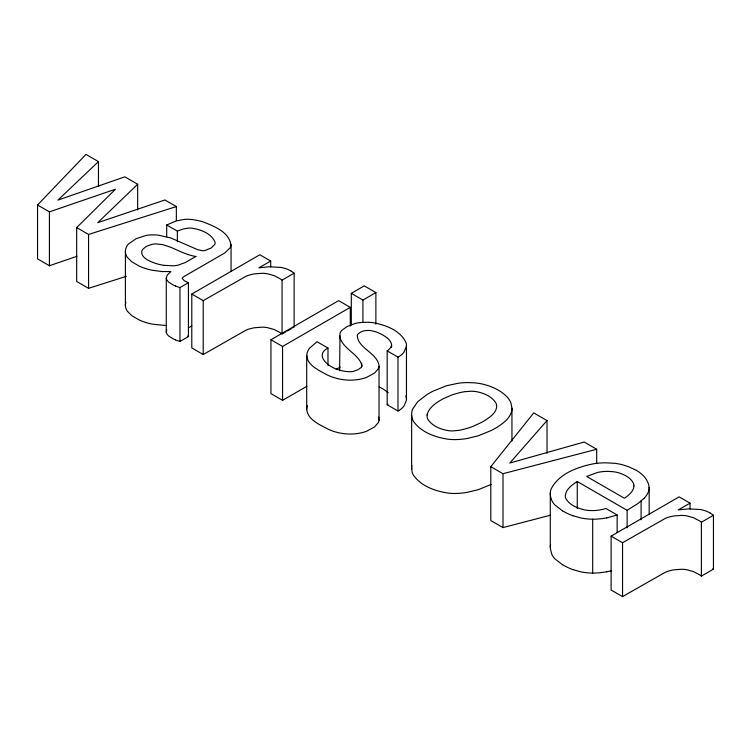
<?xml version="1.0" encoding="UTF-8"?>
<svg xmlns="http://www.w3.org/2000/svg" width="751" height="751" viewBox="0 0 751 751"><rect width="100%" height="100%" fill="white"/><g stroke="black" fill="none" stroke-linecap="round" stroke-linejoin="round"><path stroke-width="1.13" d="M636.332 470.379L628.859 466.803L622.861 464.86A39.296 22.69 0 0 0 614.337 463.264L605.222 462.804A47.595 27.477 0 0 0 593.468 463.789C577.425 467.056 558.716 473.646 551.009 489.248A40.047 23.121 0 0 0 550.286 493.135L550.286 548.305L551.825 554.407A38.883 22.455 0 0 0 554.895 558.847L562.583 564.78M550.286 493.135L550.596 496.937L551.825 500.523A38.883 22.455 0 0 0 554.895 504.972L562.583 510.905M636.369 470.361A44.046 25.431 0 0 1 646.508 479.72L648.582 484.057L649.164 488.206A31.805 18.362 0 0 1 648.526 491.501A40.789 23.544 0 0 1 644.255 498.148M327.98 365.596L327.98 348.032L316.997 341.686L309.562 348.182A35.044 20.23 0 0 0 306.99 353.552C305.479 364.657 318.706 370.074 326.582 374.608C336.824 379.659 348.652 381.414 359.879 379.246A28.397 16.4 0 0 0 366.676 377.34L374.608 372.994L378.373 368.647A19.244 11.115 0 0 0 379.058 365.606C376.974 352.548 357.664 348.436 357.288 335.312A10.223 5.905 0 0 1 358.349 333.744L359.663 332.693A13.049 7.529 0 0 1 361.231 331.829L362.902 331.182A10.401 6.008 0 0 1 365.953 330.543L368.647 330.44A13.762 7.951 0 0 1 370.797 330.59L376.044 331.82L381.555 334.298A52.626 30.378 0 0 1 384.634 336.148C388.596 338.532 392.66 342.484 391.506 347.582M306.699 355.439L306.699 409.314C307.788 420.062 320.029 424.775 328.328 429.281C338.138 433.768 349.29 435.139 359.879 433.12A28.397 16.4 0 0 0 366.676 431.224L374.608 426.868L378.373 422.531A19.244 11.115 0 0 0 379.058 419.49L378.617 417.124M339.621 370.741L340.006 333.294A18.935 10.936 0 0 1 341.714 330.44L346.99 326.601L354.847 323.568A26.276 15.17 0 0 1 360.593 322.508L368.356 322.263A31.157 17.986 0 0 1 373.163 322.695C385.779 325.033 400.781 330.496 406.197 343.076A28.294 16.334 0 0 1 406.394 346.483L403.897 352.275A26.614 15.367 0 0 1 398.809 356.65L397.983 357.129L397.983 411.004L387.187 404.77L387.187 350.886A19.019 10.983 0 0 0 391.506 345.244M166.694 236.696L166.694 224.981L176.354 220.907L184.37 219.395A21.704 12.532 0 0 1 190.763 219.414L192.359 219.592A43.962 25.384 0 0 1 203.07 221.892C213.988 226.089 229.543 232.125 230.97 245.361A20.024 11.565 0 0 1 230.144 247.746L224.774 252.965L184.417 276.293A7.435 4.29 0 0 0 182.193 278.349L184.295 280.771A18.935 10.927 0 0 0 184.69 280.987L188.417 282.714L188.417 336.589L179.968 341.461L177.658 340.701A34.555 19.948 0 0 1 175.377 339.856M306.699 409.314L306.99 407.427A35.044 20.23 0 0 1 307.563 405.596M125.83 302.315L125.483 303.93A29.984 17.311 0 0 0 125.473 306.436L125.614 307.272A27.871 16.09 0 0 0 127.388 311.28L131.894 315.749L139.188 319.954A42.985 24.811 0 0 0 152.904 324.244L166.741 325.596M166.816 329.67L166.262 331.67A11.744 6.778 0 0 0 166.656 333.566L168.459 335.838L172.646 338.523A29.327 16.935 0 0 0 175.368 339.856M550.408 515.214L502.992 527.596L490.797 520.556L490.797 466.671L533.736 412.909L547.019 420.569L547.019 453.369M547.019 420.569L509.788 463.048L584.175 442.029L596.688 449.258L596.688 463.311M76.959 256.288L49.425 265.732L37.55 258.87L37.55 204.995L85.952 154.387L98.465 161.606L98.465 186.201M644.274 498.157L638.143 503.395L627.123 510.323L627.123 527.887M126.346 276.33L88.562 288.318L76.677 281.465L76.677 227.591L115.494 189.186L49.425 211.857L37.55 204.995M98.465 161.606L57.94 200.113L124.835 176.832L137.668 184.239L97.705 222.709L164.92 199.973L176.354 206.572L176.354 220.625M327.98 348.032C313.88 355.458 328.825 367.22 338.203 369.633A28.613 16.522 0 0 0 345.479 371.454M627.123 510.323L577.256 481.532C572.149 484.827 566.123 488.976 565.287 495.491A19.855 11.462 0 0 0 565.86 498.533C569.23 504.756 576.468 507.714 582.973 509.535A23.976 13.847 0 0 0 589.507 510.511L593.647 510.577A28.454 16.428 0 0 0 605.897 508.483L617.144 514.979L617.144 532.543M397.983 411.004L398.809 410.525M195.917 256.448L185.375 262.493L178.287 265.084A20.371 11.763 0 0 1 173.697 265.798L163.756 265.347M175.377 285.971A34.555 19.948 0 0 0 177.668 286.816L179.968 287.586L188.417 282.714M281.85 333.848L281.24 333.369A21.056 12.157 0 0 0 280.433 332.787L274.209 329.52L267.215 327.596A20.399 11.781 0 0 0 262.315 327.173L254.88 327.708A26.905 15.536 0 0 0 246.159 330.065L203.221 354.519L191.787 347.92L191.787 294.045L259.818 254.767L270.689 261.038L270.689 266.896M270.689 261.038L258.935 267.816L269.102 266.774L280.958 267.431A23.15 13.358 0 0 1 288.093 269.525L290.759 270.867M191.787 294.045L203.221 300.644L246.159 276.19A26.905 15.536 0 0 1 254.88 273.833L262.315 273.289A20.399 11.781 0 0 1 267.215 273.721L274.209 275.645L280.433 278.912A21.056 12.157 0 0 1 281.24 279.485L282.057 280.142L282.057 334.017L282.808 333.585M189.318 327.342L191.768 325.925M282.057 280.142L294.129 273.176L290.937 270.97M306.821 386.324L282.564 400.33L270.942 393.618L270.942 339.743L338.654 300.644L350.285 307.356L350.285 326.094M351.299 324.967L351.299 293.35L364.254 285.868L375.885 292.58L375.885 324.197M283.568 333.153L284.319 332.712M285.07 332.28L285.831 331.839M287.333 330.975L288.093 330.534M288.844 330.102L289.595 329.661M290.355 329.229L291.106 328.797M292.618 327.924L293.369 327.483M270.942 339.743L282.564 346.455L350.285 307.356M351.299 293.35L362.921 300.062L375.885 292.58M336.129 369.408L340.175 367.07M710.268 513.074L713.45 515.27L713.45 569.145L701.378 576.111L700.561 575.463A21.056 12.157 0 0 0 699.763 574.89L693.53 571.624L686.545 569.69A20.399 11.781 0 0 0 681.636 569.267L674.201 569.802A26.905 15.536 0 0 0 665.48 572.159L622.551 596.613L611.107 590.014L611.107 536.139L679.148 496.862L690.009 503.132L690.009 508.99M690.009 503.132L678.256 509.92L688.423 508.878L700.289 509.525A23.15 13.358 0 0 1 707.414 511.619L710.08 512.961M611.107 536.139L622.551 542.738L665.48 518.284A26.905 15.536 0 0 1 674.201 515.928L681.636 515.393A20.399 11.781 0 0 1 686.545 515.815L693.53 517.739L699.763 521.006A21.056 12.157 0 0 1 700.561 521.579L701.378 522.236L701.378 576.111M701.378 522.236L713.45 515.27M491.098 484.442L478.218 489.708L467 492.393A51.791 29.899 0 0 1 460.053 493.266L455.397 493.482A34.499 19.92 0 0 1 448.525 493.144C435.552 491.304 421.405 486.385 413.519 475.327A36.658 21.169 0 0 1 412.008 471.759L411.679 466.765A42.629 24.614 0 0 1 411.886 465.489M166.694 224.981L177.367 231.148L182.991 229.055L188.041 228.135A14.823 8.561 0 0 1 191.27 228.107C200.292 229.271 211.744 233.383 215.161 242.535A11.603 6.703 0 0 1 214.767 244.413L211.228 247.961L204.863 250.571A7.341 4.234 0 0 1 202.244 250.712L197.363 249.576L170.871 237.983L158.527 235.194A32.64 18.841 0 0 0 154.368 234.885L151.618 234.875A23.018 13.283 0 0 0 146.267 235.41L136.184 238.668L128.562 243.944A25.966 14.992 0 0 0 125.83 248.44L125.483 250.055A29.984 17.311 0 0 0 125.473 252.561L125.614 253.397A27.871 16.09 0 0 0 127.388 257.405L131.894 261.874L139.188 266.07A42.985 24.811 0 0 0 152.904 270.369L162.357 271.571L170.89 271.562L167.342 274.969L166.262 277.795A11.744 6.778 0 0 0 166.656 279.691L168.459 281.963L172.646 284.648A29.327 16.935 0 0 0 175.368 285.981M617.144 514.979L606.714 517.937M76.677 227.591L88.562 234.443L176.354 206.572M490.797 466.671L502.992 473.712L596.688 449.258M611.502 570.779L606.714 571.821M345.488 371.445L350.05 371.745A12.035 6.947 0 0 0 353.449 371.351L358.124 369.699L361.015 367.624A9.641 5.567 0 0 0 362.001 365.737C358.987 353.402 341.508 348.886 339.621 335.603M572.938 515.712L580.148 517.796A36.273 20.944 0 0 0 592.689 519.204A43.558 25.149 0 0 0 606.677 517.88M572.938 569.587L580.148 571.68A36.273 20.944 0 0 0 592.689 573.079A43.558 25.149 0 0 0 606.677 571.755M188.417 336.589L187.356 336.138M379.161 386.962L381.555 388.173A52.626 30.378 0 0 1 384.634 390.022L388.201 392.735M387.187 350.886L397.983 357.129M712.68 568.601L713.45 569.145M293.359 326.507L294.129 327.051L294.129 273.176M405.85 395.824L406.197 396.95A28.294 16.334 0 0 1 406.394 400.367L403.897 406.16A26.614 15.367 0 0 1 398.809 410.525M411.604 415.416L412.008 417.885A36.658 21.169 0 0 0 413.519 421.452C421.405 432.501 435.552 437.42 448.525 439.269A34.499 19.92 0 0 0 455.397 439.607L460.053 439.391A51.791 29.899 0 0 0 467 438.518L478.218 435.833L491.098 430.567A90.073 51.997 0 0 0 497.303 427.084C503.095 423.376 509.281 418.87 511.459 412.027A36.686 21.178 0 0 0 511.947 408.178L510.99 403.193A41.896 24.192 0 0 0 507.535 397.439C501.077 390.389 491.914 386.361 482.762 384.136A38.573 22.267 0 0 0 474.116 382.813L467.282 382.578A45.37 26.191 0 0 0 457.932 383.292L446.507 385.761L433.243 391.064A89.003 51.387 0 0 0 426.981 394.557L417.744 401.682L412.665 409.079A42.629 24.614 0 0 0 411.679 412.89L411.604 469.3M649.174 487.521L649.174 514.463M641.091 501.077L641.091 519.814M622.551 542.738L622.551 596.613M592.689 519.194L592.689 573.069M577.256 481.532L577.256 508.465M511.947 408.178L511.947 440.968M502.992 473.712L502.992 527.596M406.46 345.347L406.46 399.222M379.03 366.385L379.03 420.26M362.921 300.062L362.921 322.31M361.653 363.212L361.653 366.723M282.564 346.455L282.564 400.33M231.055 244.535L231.055 271.477M203.221 300.644L203.221 354.519M179.968 287.586L179.968 341.461M177.367 231.148L177.367 241.691M166.271 278.274L166.271 332.149M137.668 184.239L137.668 210.008M125.408 251.716L125.408 305.601M88.562 234.443L88.562 288.318M49.425 211.857L49.425 265.732M188.294 254.608A65.215 37.653 0 0 1 180.54 251.613L173.218 248.346A76.621 44.234 0 0 0 171.003 247.379L162.695 244.61L155.795 243.906A13.171 7.604 0 0 0 152.04 244.366L147.647 245.83A20.662 11.932 0 0 0 145.394 247.06L142.746 249.37A12.532 7.238 0 0 0 141.77 251.482L141.798 253.294A18.522 10.692 0 0 0 144.821 258.025L147.515 259.902A37.55 21.676 0 0 0 163.765 265.328M195.889 256.504A28.594 16.513 0 0 1 188.341 254.57M388.06 404.16A19.019 10.983 0 0 1 387.216 404.78M550.286 547.01A40.047 23.121 0 0 1 550.643 544.419M572.891 569.624A56.203 32.453 0 0 1 562.63 564.752M572.891 515.749A56.203 32.453 0 0 1 562.63 510.877M633.957 485.888C633.703 491.558 628.606 495.219 624.457 498.288L586.653 476.463L597.486 472.463A28.228 16.297 0 0 1 605.39 471.431A29.27 16.898 0 0 1 608.122 471.384L613.342 471.722A23.638 13.649 0 0 1 619.312 472.989C624.804 474.867 630.746 477.786 633.422 483.231A20.906 12.072 0 0 1 633.957 485.888M427.103 414.993L427.047 415.838A20.897 12.063 0 0 0 427.817 419.161C432.172 426.183 440.809 429.469 448.657 430.689A19.432 11.218 0 0 0 453.285 430.914L459.603 430.22A57.358 33.119 0 0 0 473.308 426.239L481.654 422.344A77.991 45.032 0 0 0 485.259 420.231C490.29 416.871 496.655 412.637 496.693 405.897A21.798 12.589 0 0 0 495.913 403.024C492.008 396.509 484.282 393.308 477.138 391.787A21.056 12.157 0 0 0 471.187 391.233L464.944 391.675A43.201 24.943 0 0 0 460.203 392.538L452.543 394.707L443.719 398.509A71.711 41.399 0 0 0 439.542 400.856C434.256 404.207 428.445 408.497 427.103 414.993"/></g></svg>
